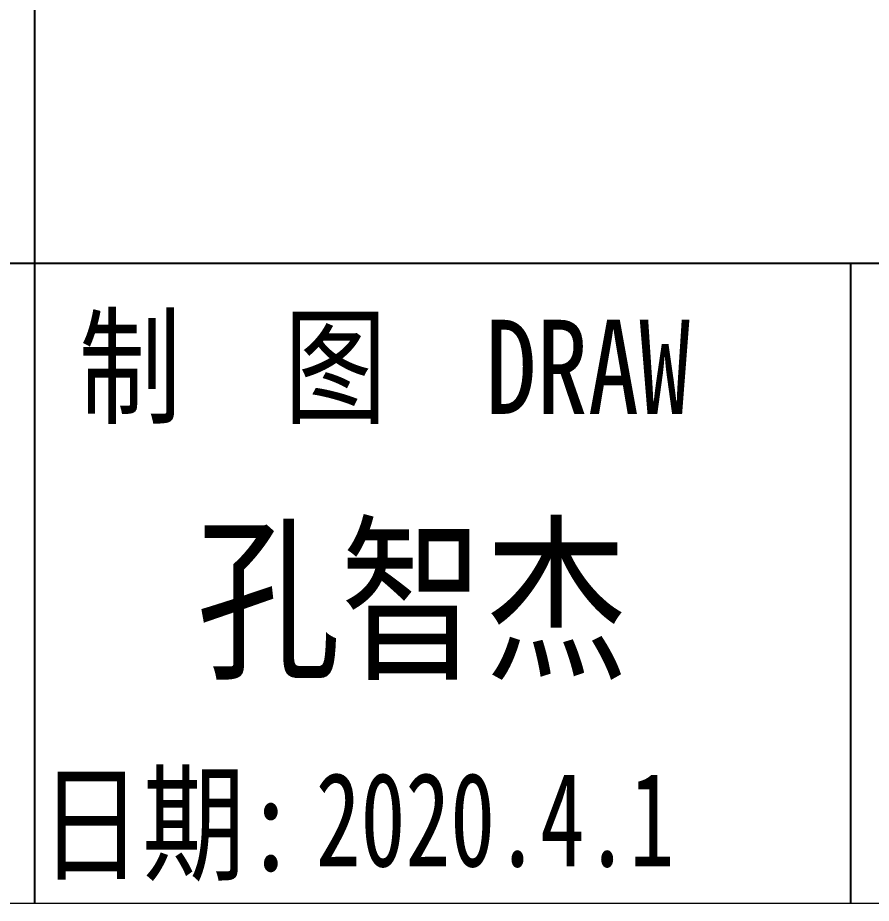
# Model space of a CAD drawing. Header units: millimetres. Extents: x 151684 to 153209, y -40906 to -39954.
# Drawn here: x 152668.56 to 152713.89, y -40879.33 to -40832.28 of the extents above; entities that cross this region are included whole.
import ezdxf
from ezdxf.enums import TextEntityAlignment as Align

# ---------------------------------------------------------------- set-up
doc = ezdxf.new("R2010")
doc.units = ezdxf.units.MM
doc.header["$LTSCALE"] = 0.5
doc.layers.add('图\\M+19E79\\M+195B6\\M+18E9A', color=7, linetype='Continuous')
doc.layers.add('图框', color=7, linetype='Continuous', lineweight=18)
doc.styles.add('国标', font='simfang.ttf', dxfattribs={"width": 0.8})

# ---------------------------------------------------------------- blocks, each defined once
blk = doc.blocks.new('GZDEH零件A3图框V01版')
at = {"layer": '图\\M+19E79\\M+195B6\\M+18E9A', "color": 9}
for p, q in [((3114.17, -1802.211), (3114.17, -1815.961)), ((3181.99, -1815.961), (3092.49, -1815.961)), ((3114.17, -1815.961), (3114.17, -1832.961)), ((3114.17, -1815.961), (3114.17, -1832.961)), ((3135.83, -1815.961), (3135.83, -1832.961)), ((3135.83, -1815.961), (3135.83, -1832.961))]:
    blk.add_line(p, q, dxfattribs=at)
at = {"layer": '图框', "linetype": 'Continuous'}
blk.add_line((2882.49, -1832.961), (3272.49, -1832.961), dxfattribs=at)
at = {"layer": '图\\M+19E79\\M+195B6\\M+18E9A', "color": 9, "style": '国标', "width": 0.8}
for s, p in [('制  图', (3119.431, -1819.96)), ('日期:', (3117.713, -1832.097))]:
    blk.add_text(s, height=2.5, dxfattribs=at).set_placement(p, align=Align.CENTER)
blk.add_text(' DRAW', height=2.5, dxfattribs=at).set_placement((3124.776, -1819.96))
blk = doc.blocks.new('DEH A3')
at = {"layer": '图框'}
blk.add_blockref('GZDEH零件A3图框V01版', (-2857.49, 1846.461), dxfattribs=at)

msp = doc.modelspace()

# ---------------------------------------------------------------- block references
at = {"layer": '图框', "xscale": 2, "yscale": 2, "zscale": 2}
msp.add_blockref('DEH A3', (152156.1, -40906.335), dxfattribs=at)

# ---------------------------------------------------------------- texts
at = {"layer": '图\\M+19E79\\M+195B6\\M+18E9A', "color": 3, "style": '国标'}
for s, height, width, p in [('孔智杰', 7, 0.8, (152678.056, -40866.702)), ('2020.4.1', 5, 0.7, (152684.386, -40877.375))]:
    msp.add_text(s, height=height, dxfattribs=dict(at, width=width)).set_placement(p)

doc.saveas('drawing.dxf')
